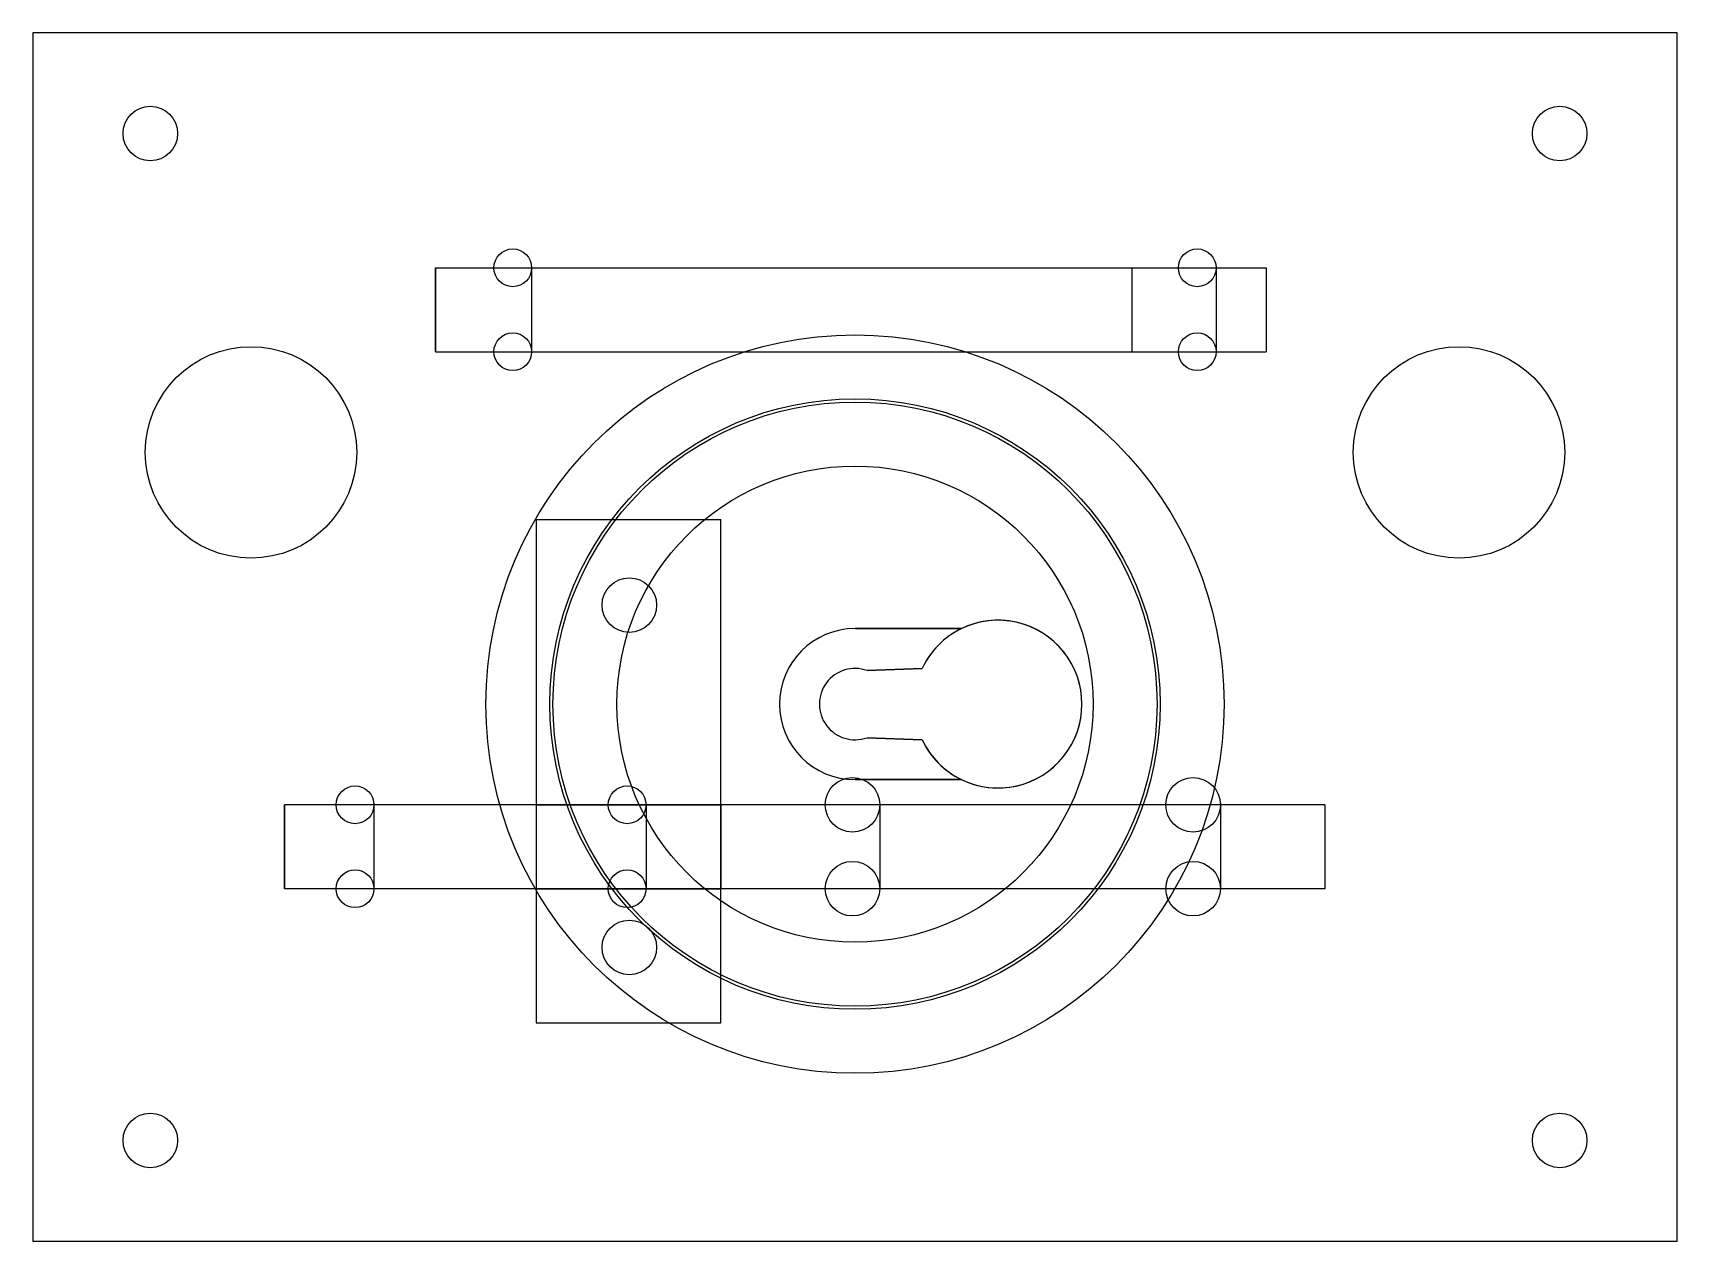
# Model space of a CAD drawing. Header units: millimetres. Extents: x -49 to 49, y -321 to -249.
import ezdxf

# ---------------------------------------------------------------- set-up
doc = ezdxf.new("R2010")
doc.units = ezdxf.units.MM
doc.layers.add('Cut022', color=7, linetype='CONTINUOUS')

msp = doc.modelspace()

# ---------------------------------------------------------------- linework, layer by layer
at = {"layer": 'Cut022'}
for p, q in [((-49, -249, -308.705), (-49, -321, -308.705)), ((49, -249, -308.705), (-49, -249, -308.705)), ((-49, -249, -313.205), (-49, -249, -308.705)), ((-49, -249, -313.205), (-49, -321, -313.205)), ((-49, -249, -308.705), (-49, -321, -308.705)), ((-49, -249, -313.205), (-49, -249, -308.705)), ((49, -249, -313.205), (-49, -249, -313.205)), ((49, -249, -308.705), (-49, -249, -308.705)), ((-49, -249, -313.205), (-49, -321, -313.205)), ((49, -249, -313.205), (-49, -249, -313.205)), ((49, -321, -308.705), (49, -249, -308.705)), ((49, -249, -313.205), (49, -249, -308.705)), ((49, -249, -313.205), (49, -249, -308.705)), ((49, -321, -313.205), (49, -249, -313.205)), ((49, -321, -308.705), (49, -249, -308.705)), ((49, -321, -313.205), (49, -249, -313.205)), ((-40.375, -255, -313.205), (-40.375, -255, -308.705)), ((-40.375, -255, -313.205), (-40.375, -255, -308.705)), ((43.625, -255, -313.205), (43.625, -255, -308.705)), ((43.625, -255, -313.205), (43.625, -255, -308.705)), ((-25, -263, -308.705), (-25, -263, -301)), ((-25, -263, -301), (-25, -268, -301)), ((-25, -268, -308.705), (-25, -263, -308.705)), ((-25, -263, -308.705), (24.5, -263, -308.705)), ((-25, -263, -301), (16.5, -263, -301)), ((-25, -263, -308.705), (-25, -263, -301)), ((-25, -263, -301), (-25, -268, -301)), ((-25, -263, -301), (16.5, -263, -301)), ((-25, -268, -308.705), (-25, -263, -308.705)), ((-25, -263, -308.705), (24.5, -263, -308.705)), ((-19.275, -263, -304.4), (-19.275, -268, -304.4)), ((-19.275, -263, -304.4), (-19.275, -268, -304.4)), ((16.5, -263, -263), (24.5, -263, -263)), ((16.5, -263, -301), (16.5, -263, -263)), ((16.5, -263, -301), (16.5, -268, -301)), ((16.5, -263, -263), (16.5, -268, -263)), ((16.5, -263, -263), (24.5, -263, -263)), ((16.5, -263, -301), (16.5, -268, -301)), ((16.5, -263, -263), (16.5, -268, -263)), ((16.5, -263, -301), (16.5, -263, -263)), ((21.525, -263, -267.6), (21.525, -268, -267.6)), ((21.525, -263, -267.6), (21.525, -268, -267.6)), ((24.5, -263, -263), (24.5, -263, -308.705)), ((24.5, -263, -308.705), (24.5, -268, -308.705)), ((24.5, -263, -263), (24.5, -263, -308.705)), ((24.5, -263, -308.705), (24.5, -268, -308.705)), ((24.5, -263, -263), (24.5, -268, -263)), ((24.5, -263, -263), (24.5, -268, -263)), ((-25, -268, -308.705), (-25, -268, -301)), ((-25, -268, -301), (16.5, -268, -301)), ((-25, -268, -308.705), (24.5, -268, -308.705)), ((-25, -268, -301), (16.5, -268, -301)), ((-25, -268, -308.705), (-25, -268, -301)), ((-25, -268, -308.705), (24.5, -268, -308.705)), ((16.5, -268, -263), (24.5, -268, -263)), ((16.5, -268, -301), (16.5, -268, -263)), ((16.5, -268, -263), (24.5, -268, -263)), ((16.5, -268, -301), (16.5, -268, -263)), ((24.5, -268, -263), (24.5, -268, -308.705)), ((24.5, -268, -263), (24.5, -268, -308.705)), ((-29.7, -274, -313.205), (-29.7, -274, -308.705)), ((-29.7, -274, -313.205), (-29.7, -274, -308.705)), ((42.3, -274, -313.205), (42.3, -274, -308.705)), ((42.3, -274, -313.205), (42.3, -274, -308.705)), ((-19, -278, -263), (-8, -278, -263)), ((-19, -278, -263), (-19, -295, -263)), ((-19, -278, -263), (-19, -278, -258)), ((-19, -278, -263), (-19, -295, -263)), ((-19, -278, -258), (-19, -308, -258)), ((-19, -278, -263), (-19, -278, -258)), ((-19, -278, -263), (-8, -278, -263)), ((-19, -278, -258), (-8, -278, -258)), ((-19, -278, -258), (-8, -278, -258)), ((-19, -278, -258), (-19, -308, -258)), ((-8, -295, -263), (-8, -278, -263)), ((-8, -278, -263), (-8, -278, -258)), ((-8, -295, -263), (-8, -278, -263)), ((-8, -308, -258), (-8, -278, -258)), ((-8, -278, -263), (-8, -278, -258)), ((-8, -308, -258), (-8, -278, -258)), ((-11.825, -283.1, -263), (-11.825, -283.1, -258)), ((-11.825, -283.1, -263), (-11.825, -283.1, -258)), ((6.34652, -284.5, -312.25), (0, -284.5, -312.25)), ((0, -284.5, -313.205), (6.34652, -284.5, -313.205)), ((0, -284.5, -313.205), (0, -284.5, -312.25)), ((6.34652, -284.5, -312.25), (0, -284.5, -312.25)), ((0, -284.5, -313.205), (6.34652, -284.5, -313.205)), ((0, -284.5, -313.205), (0, -284.5, -312.25)), ((6.34652, -284.5, -312.25), (6.34652, -284.5, -313.205)), ((6.34652, -284.5, -312.25), (6.34652, -284.5, -313.205)), ((4, -286.875, -308.705), (0.71807, -287, -308.705)), ((0.71807, -287, -312.25), (4, -286.875, -312.25)), ((4, -286.875, -308.705), (0.71807, -287, -308.705)), ((0.71807, -287, -312.25), (4, -286.875, -312.25)), ((0.71807, -287, -312.25), (0.71807, -287, -308.705)), ((0.71807, -287, -312.25), (0.71807, -287, -308.705)), ((4, -286.875, -312.25), (4, -286.875, -308.705)), ((4, -286.875, -312.25), (4, -286.875, -308.705)), ((4, -291.125, -308.705), (0.71807, -291, -308.705)), ((0.71807, -291, -312.25), (0.71807, -291, -308.705)), ((0.71807, -291, -312.25), (4, -291.125, -312.25)), ((4, -291.125, -308.705), (0.71807, -291, -308.705)), ((0.71807, -291, -312.25), (0.71807, -291, -308.705)), ((0.71807, -291, -312.25), (4, -291.125, -312.25)), ((4, -291.125, -312.25), (4, -291.125, -308.705)), ((4, -291.125, -312.25), (4, -291.125, -308.705)), ((0, -293.5, -312.25), (6.34652, -293.5, -312.25)), ((6.34652, -293.5, -313.205), (0, -293.5, -313.205)), ((0, -293.5, -312.25), (6.34652, -293.5, -312.25)), ((0, -293.5, -313.205), (0, -293.5, -312.25)), ((6.34652, -293.5, -313.205), (0, -293.5, -313.205)), ((0, -293.5, -313.205), (0, -293.5, -312.25)), ((6.34652, -293.5, -312.25), (6.34652, -293.5, -313.205)), ((6.34652, -293.5, -312.25), (6.34652, -293.5, -313.205)), ((-34, -300, -308.705), (-34, -295, -308.705)), ((28, -295, -308.705), (-34, -295, -308.705)), ((-34, -295, -301), (-34, -295, -308.705)), ((-34, -300, -308.705), (-34, -295, -308.705)), ((-34, -295, -301), (-34, -300, -301)), ((-19, -295, -301), (-34, -295, -301)), ((-34, -295, -301), (-34, -295, -308.705)), ((28, -295, -308.705), (-34, -295, -308.705)), ((-34, -295, -301), (-34, -300, -301)), ((-19, -295, -301), (-34, -295, -301)), ((-28.675, -295, -305.46), (-28.675, -300, -305.46)), ((-28.675, -295, -305.46), (-28.675, -300, -305.46)), ((-19, -295, -263), (-8, -295, -263)), ((-19, -295, -301), (-19, -295, -263)), ((-19, -295, -301), (-19, -300, -301)), ((-19, -295, -301), (-19, -300, -301)), ((-19, -295, -263), (-19, -300, -263)), ((-19, -295, -301), (-19, -295, -263)), ((-19, -295, -263), (-8, -295, -263)), ((-19, -295, -263), (-19, -300, -263)), ((-12.455, -295, -273.46), (-12.455, -300, -273.46)), ((-12.455, -295, -273.46), (-12.455, -300, -273.46)), ((28, -295, -301), (-8, -295, -301)), ((-8, -295, -263), (-8, -295, -301)), ((-8, -295, -301), (-8, -300, -301)), ((28, -295, -301), (-8, -295, -301)), ((-8, -295, -263), (-8, -300, -263)), ((-8, -295, -301), (-8, -300, -301)), ((-8, -295, -263), (-8, -295, -301)), ((-8, -295, -263), (-8, -300, -263)), ((1.475, -295, -304.37), (1.475, -300, -304.37)), ((1.475, -295, -304.37), (1.475, -300, -304.37)), ((21.775, -295, -304.37), (21.775, -300, -304.37)), ((21.775, -295, -304.37), (21.775, -300, -304.37)), ((28, -295, -308.705), (28, -300, -308.705)), ((28, -295, -308.705), (28, -295, -301)), ((28, -295, -301), (28, -300, -301)), ((28, -295, -308.705), (28, -300, -308.705)), ((28, -295, -308.705), (28, -295, -301)), ((28, -295, -301), (28, -300, -301)), ((28, -300, -308.705), (-34, -300, -308.705)), ((-19, -300, -301), (-34, -300, -301)), ((-34, -300, -301), (-34, -300, -308.705)), ((28, -300, -308.705), (-34, -300, -308.705)), ((-34, -300, -301), (-34, -300, -308.705)), ((-19, -300, -301), (-34, -300, -301)), ((-19, -300, -263), (-8, -300, -263)), ((-19, -300, -301), (-19, -300, -263)), ((-19, -300, -263), (-8, -300, -263)), ((-19, -300, -263), (-19, -308, -263)), ((-19, -300, -301), (-19, -300, -263)), ((-19, -300, -263), (-19, -308, -263)), ((28, -300, -301), (-8, -300, -301)), ((-8, -300, -263), (-8, -300, -301)), ((28, -300, -301), (-8, -300, -301)), ((-8, -300, -263), (-8, -300, -301)), ((-8, -308, -263), (-8, -300, -263)), ((-8, -308, -263), (-8, -300, -263)), ((28, -300, -308.705), (28, -300, -301)), ((28, -300, -308.705), (28, -300, -301)), ((-11.825, -303.5, -263), (-11.825, -303.5, -258)), ((-11.825, -303.5, -263), (-11.825, -303.5, -258)), ((-19, -308, -263), (-8, -308, -263)), ((-19, -308, -263), (-19, -308, -258)), ((-19, -308, -263), (-8, -308, -263)), ((-19, -308, -258), (-8, -308, -258)), ((-19, -308, -263), (-19, -308, -258)), ((-19, -308, -258), (-8, -308, -258)), ((-8, -308, -263), (-8, -308, -258)), ((-8, -308, -263), (-8, -308, -258)), ((-40.375, -315, -313.205), (-40.375, -315, -308.705)), ((-40.375, -315, -313.205), (-40.375, -315, -308.705)), ((43.625, -315, -313.205), (43.625, -315, -308.705)), ((43.625, -315, -313.205), (43.625, -315, -308.705)), ((-49, -321, -308.705), (49, -321, -308.705)), ((-49, -321, -313.205), (-49, -321, -308.705)), ((-49, -321, -313.205), (-49, -321, -308.705)), ((-49, -321, -313.205), (49, -321, -313.205)), ((-49, -321, -308.705), (49, -321, -308.705)), ((-49, -321, -313.205), (49, -321, -313.205)), ((49, -321, -313.205), (49, -321, -308.705)), ((49, -321, -313.205), (49, -321, -308.705))]:
    msp.add_line(p, q, dxfattribs=at)
for centre, radius in [((-42, -255), 1.625), ((-42, -255), 1.625), ((-42, -255), 1.625), ((-42, -255), 1.625), ((42, -255), 1.625), ((42, -255), 1.625), ((42, -255), 1.625), ((42, -255), 1.625), ((-20.4, -263), 1.125), ((-20.4, -263), 1.125), ((20.4, -263), 1.125), ((20.4, -263), 1.125), ((0, -289), 22), ((0, -289), 22), ((-20.4, -268), 1.125), ((-20.4, -268), 1.125), ((20.4, -268), 1.125), ((20.4, -268), 1.125), ((-36, -274), 6.3), ((-36, -274), 6.3), ((-36, -274), 6.3), ((-36, -274), 6.3), ((36, -274), 6.3), ((36, -274), 6.3), ((36, -274), 6.3), ((36, -274), 6.3), ((0, -289), 18.188), ((0, -289), 18.188), ((0, -289), 18), ((0, -289), 18), ((0, -289), 14.188), ((0, -289), 14.188), ((-13.45, -283.1), 1.625), ((-13.45, -283.1), 1.625), ((-13.45, -283.1), 1.625), ((-13.45, -283.1), 1.625), ((-29.8, -295), 1.125), ((-29.8, -295), 1.125), ((-13.58, -295), 1.125), ((-13.58, -295), 1.125), ((-0.15, -295), 1.625), ((-0.15, -295), 1.625), ((20.15, -295), 1.625), ((20.15, -295), 1.625), ((-29.8, -300), 1.125), ((-29.8, -300), 1.125), ((-13.58, -300), 1.125), ((-13.58, -300), 1.125), ((-0.15, -300), 1.625), ((-0.15, -300), 1.625), ((20.15, -300), 1.625), ((20.15, -300), 1.625), ((-13.45, -303.5), 1.625), ((-13.45, -303.5), 1.625), ((-13.45, -303.5), 1.625), ((-13.45, -303.5), 1.625), ((-42, -315), 1.625), ((-42, -315), 1.625), ((-42, -315), 1.625), ((-42, -315), 1.625), ((42, -315), 1.625), ((42, -315), 1.625), ((42, -315), 1.625), ((42, -315), 1.625)]:
    msp.add_circle(centre, radius, dxfattribs=at)
for centre, radius, start, end in [((8.52597, -289, -308.705), 5, -154.849, 154.849), ((8.52597, -289, -308.705), 5, -154.849, 154.849), ((8.52597, -289, -313.205), 5, -115.842, 115.842), ((8.52597, -289, -313.205), 5, -115.842, 115.842), ((0, -289, -312.25), 4.5, 90, -90), ((0, -289, -313.205), 4.5, 90, -90), ((0, -289, -313.205), 4.5, 90, -90), ((0, -289, -312.25), 4.5, 90, -90), ((8.52597, -289, -312.25), 5, 115.842, 154.849), ((8.52597, -289, -312.25), 5, 115.842, 154.849), ((0, -289, -308.705), 2.125, 70.2501, -70.2501), ((0, -289, -308.705), 2.125, 70.2501, -70.2501), ((0, -289, -312.25), 2.125, 70.2501, -70.2501), ((0, -289, -312.25), 2.125, 70.2501, -70.2501), ((8.52597, -289, -312.25), 5, -154.849, -115.842), ((8.52597, -289, -312.25), 5, -154.849, -115.842)]:
    msp.add_arc(centre, radius, start, end, dxfattribs=at)

doc.saveas('drawing.dxf')
